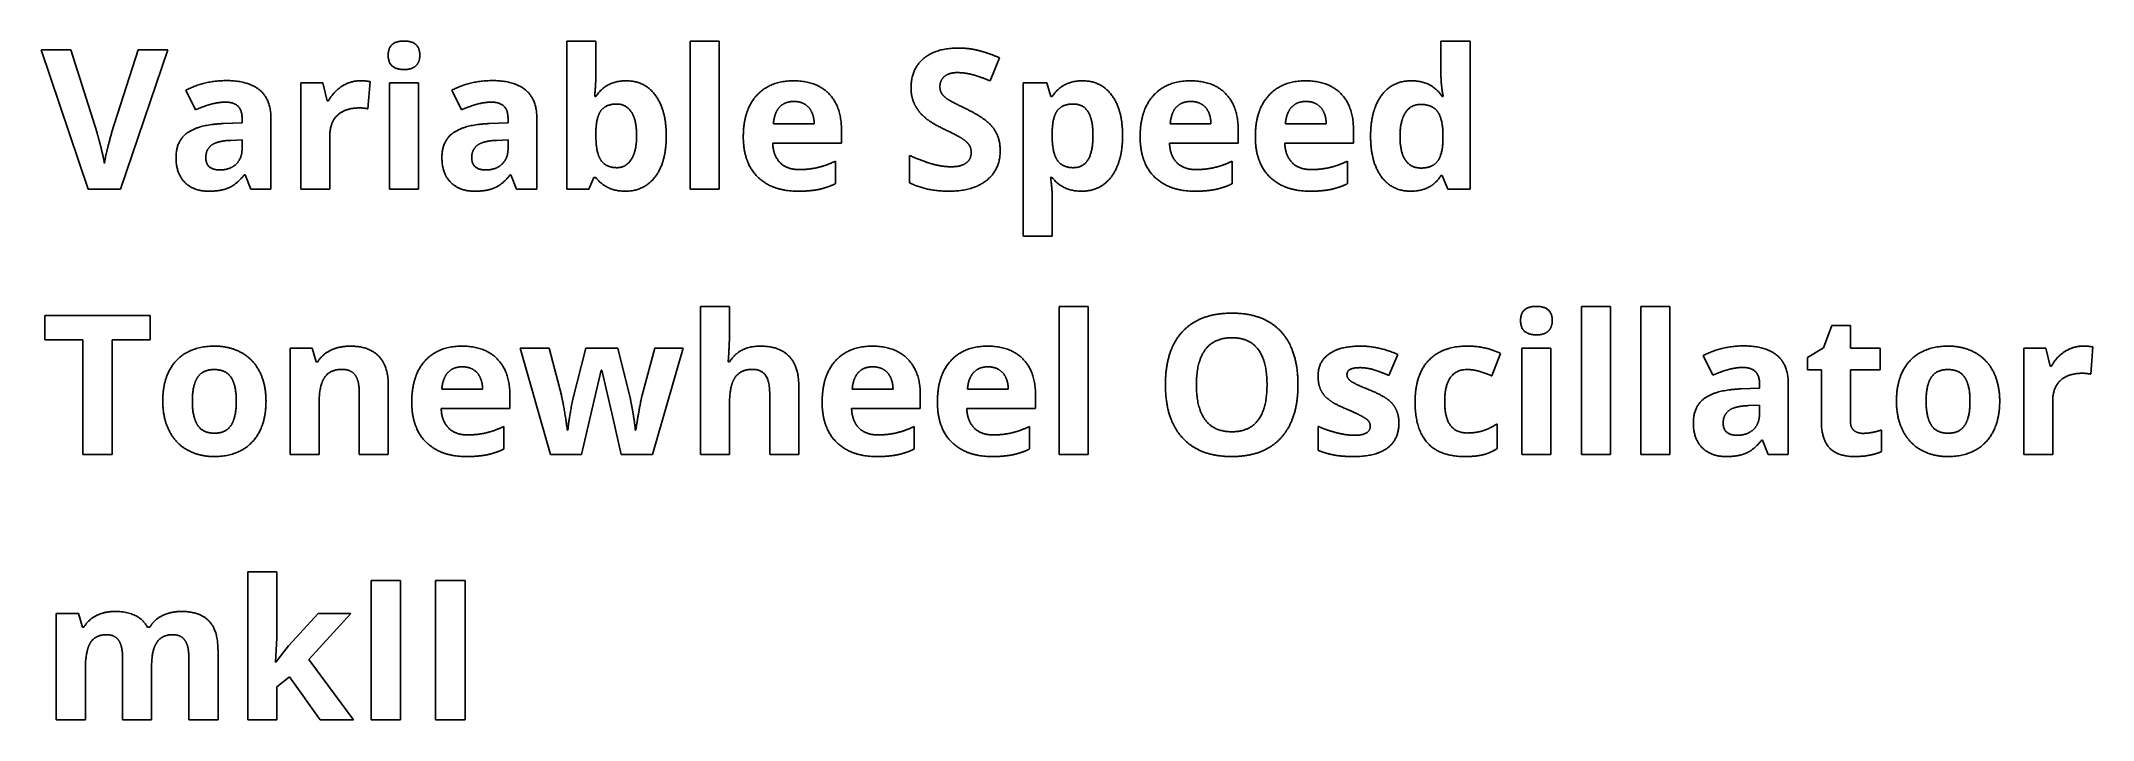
# Model space of a CAD drawing. Extents: x -53 to 47, y -13 to 116.
# Drawn here: x -53 to 20, y 92.1 to 116.2 of the extents above.
import ezdxf

# ---------------------------------------------------------------- set-up
doc = ezdxf.new("R2010")
doc.units = 0
doc.layers.add('MODELSKETCH_VISIBLE', color=7, linetype='CONTINUOUS')

msp = doc.modelspace()

# ---------------------------------------------------------------- linework, layer by layer
at = {"layer": 'MODELSKETCH_VISIBLE'}
for p, q in [((-34.283, 110.948), (-34.283, 116.225)), ((-34.283, 116.225), (-33.248, 116.225)), ((-33.248, 116.225), (-33.248, 114.996)), ((-29.888, 110.948), (-29.888, 116.225)), ((-29.888, 116.225), (-28.854, 116.225)), ((-28.854, 116.225), (-28.854, 110.948)), ((-3.162, 115.01), (-3.162, 116.225)), ((-3.162, 116.225), (-2.124, 116.225)), ((-2.124, 116.225), (-2.124, 110.948)), ((-53, 115.906), (-51.939, 115.906)), ((-51.318, 110.948), (-53, 115.906)), ((-51.939, 115.906), (-51.006, 112.955)), ((-50.487, 112.955), (-49.548, 115.906)), ((-48.487, 115.906), (-50.172, 110.948)), ((-49.548, 115.906), (-48.487, 115.906)), ((-18.878, 115.628), (-19.216, 114.81)), ((-43.75, 114.739), (-42.966, 114.739)), ((-43.75, 110.948), (-43.75, 114.739)), ((-42.966, 114.739), (-42.813, 114.101)), ((-41.285, 114.779), (-41.363, 113.81)), ((-40.597, 114.739), (-39.563, 114.739)), ((-40.597, 110.948), (-40.597, 114.739)), ((-39.563, 114.739), (-39.563, 110.948)), ((-18.037, 114.739), (-17.196, 114.739)), ((-18.037, 109.279), (-18.037, 114.739)), ((-17.196, 114.739), (-17.051, 114.248)), ((-47.501, 113.776), (-47.843, 114.474)), ((-42.813, 114.101), (-42.763, 114.101)), ((-38.034, 113.776), (-38.375, 114.474)), ((-33.289, 114.248), (-33.248, 114.248)), ((-17.051, 114.248), (-17.003, 114.248)), ((-3.117, 114.254), (-3.084, 114.254)), ((-46.5, 113.287), (-45.842, 113.308)), ((-45.842, 113.308), (-45.842, 113.474)), ((-44.815, 113.474), (-44.815, 110.948)), ((-37.033, 113.287), (-36.375, 113.308)), ((-36.375, 113.308), (-36.375, 113.474)), ((-35.348, 113.474), (-35.348, 110.948)), ((-26.928, 113.274), (-25.476, 113.274)), ((-12.801, 113.274), (-11.35, 113.274)), ((-8.699, 113.274), (-7.247, 113.274)), ((-45.842, 112.705), (-46.242, 112.69)), ((-45.842, 112.392), (-45.842, 112.705)), ((-42.716, 112.877), (-42.716, 110.948)), ((-36.375, 112.705), (-36.775, 112.69)), ((-36.375, 112.392), (-36.375, 112.705)), ((-33.248, 112.969), (-33.248, 112.856)), ((-24.507, 112.585), (-26.952, 112.585)), ((-24.507, 113.088), (-24.507, 112.585)), ((-17.003, 112.969), (-17.003, 112.856)), ((-10.381, 112.585), (-12.825, 112.585)), ((-10.381, 113.088), (-10.381, 112.585)), ((-6.278, 112.585), (-8.723, 112.585)), ((-6.278, 113.088), (-6.278, 112.585)), ((-3.09, 112.718), (-3.09, 112.829)), ((-24.721, 111.948), (-24.721, 111.147)), ((-22.085, 111.179), (-22.085, 112.156)), ((-10.594, 111.948), (-10.594, 111.147)), ((-6.492, 111.948), (-6.492, 111.147)), ((-45.738, 111.463), (-45.765, 111.463)), ((-45.537, 110.948), (-45.738, 111.463)), ((-36.27, 111.463), (-36.298, 111.463)), ((-36.07, 110.948), (-36.27, 111.463)), ((-33.319, 111.365), (-33.493, 110.948)), ((-33.248, 111.365), (-33.319, 111.365)), ((-17.003, 111.365), (-17.057, 111.365)), ((-3.117, 111.439), (-3.162, 111.439)), ((-2.918, 110.948), (-3.117, 111.439)), ((-50.172, 110.948), (-51.318, 110.948)), ((-44.815, 110.948), (-45.537, 110.948)), ((-42.716, 110.948), (-43.75, 110.948)), ((-39.563, 110.948), (-40.597, 110.948)), ((-35.348, 110.948), (-36.07, 110.948)), ((-33.493, 110.948), (-34.283, 110.948)), ((-28.854, 110.948), (-29.888, 110.948)), ((-17.003, 110.815), (-17.003, 109.279)), ((-2.124, 110.948), (-2.918, 110.948)), ((-17.003, 109.279), (-18.037, 109.279)), ((-29.526, 101.503), (-29.526, 106.78)), ((-29.526, 106.78), (-28.492, 106.78)), ((-28.492, 106.78), (-28.492, 105.705)), ((-16.757, 101.503), (-16.757, 106.78)), ((-16.757, 106.78), (-15.722, 106.78)), ((-15.722, 106.78), (-15.722, 101.503)), ((1.836, 106.78), (2.87, 106.78)), ((1.836, 101.503), (1.836, 106.78)), ((2.87, 106.78), (2.87, 101.503)), ((3.955, 106.78), (4.989, 106.78)), ((3.955, 101.503), (3.955, 106.78)), ((4.989, 106.78), (4.989, 101.503)), ((-52.861, 106.461), (-49.118, 106.461)), ((-52.861, 105.587), (-52.861, 106.461)), ((-49.118, 106.461), (-49.118, 105.587)), ((10.456, 105.301), (10.754, 106.102)), ((10.754, 106.102), (11.415, 106.102)), ((11.415, 106.102), (11.415, 105.295)), ((-51.515, 105.587), (-52.861, 105.587)), ((-51.515, 101.503), (-51.515, 105.587)), ((-49.118, 105.587), (-50.463, 105.587)), ((-50.463, 105.587), (-50.463, 101.503)), ((-44.136, 105.295), (-43.346, 105.295)), ((-44.136, 101.503), (-44.136, 105.295)), ((-43.346, 105.295), (-43.207, 104.81)), ((-34.866, 101.503), (-35.944, 105.295)), ((-35.944, 105.295), (-34.913, 105.295)), ((-34.913, 105.295), (-34.476, 103.616)), ((-34.069, 103.477), (-33.601, 105.295)), ((-33.601, 105.295), (-32.462, 105.295)), ((-32.462, 105.295), (-32.018, 103.477)), ((-31.604, 103.616), (-31.15, 105.295)), ((-30.135, 105.295), (-31.228, 101.503)), ((-31.15, 105.295), (-30.135, 105.295)), ((-0.283, 105.295), (0.751, 105.295)), ((-0.283, 101.503), (-0.283, 105.295)), ((0.751, 105.295), (0.751, 101.503)), ((9.886, 104.955), (10.456, 105.301)), ((11.415, 105.295), (12.476, 105.295)), ((12.476, 105.295), (12.476, 104.518)), ((17.584, 101.503), (17.584, 105.295)), ((17.584, 105.295), (18.367, 105.295)), ((18.367, 105.295), (18.52, 104.657)), ((20.049, 105.335), (19.971, 104.366)), ((-43.207, 104.81), (-43.15, 104.81)), ((-33.062, 104.505), (-33.754, 101.503)), ((-33.038, 104.505), (-33.062, 104.505)), ((-32.645, 102.829), (-33.038, 104.505)), ((-28.515, 105.115), (-28.539, 104.81)), ((-28.539, 104.81), (-28.485, 104.81)), ((-4.701, 105.067), (-5.013, 104.321)), ((-1.043, 105.108), (-1.349, 104.307)), ((6.518, 104.331), (6.176, 105.03)), ((9.886, 104.518), (9.886, 104.955)), ((10.381, 104.518), (9.886, 104.518)), ((10.381, 102.69), (10.381, 104.518)), ((12.476, 104.518), (11.415, 104.518)), ((11.415, 104.518), (11.415, 102.69)), ((18.52, 104.657), (18.57, 104.657)), ((-40.637, 103.975), (-40.637, 101.503)), ((-38.731, 103.83), (-37.28, 103.83)), ((-26.026, 103.975), (-26.026, 101.503)), ((-24.121, 103.83), (-22.669, 103.83)), ((-20.018, 103.83), (-18.566, 103.83)), ((7.519, 103.843), (8.177, 103.863)), ((8.177, 103.863), (8.177, 104.029)), ((9.204, 104.029), (9.204, 101.503)), ((-43.102, 103.287), (-43.102, 101.503)), ((-41.671, 101.503), (-41.671, 103.718)), ((-36.311, 103.141), (-38.755, 103.141)), ((-36.311, 103.643), (-36.311, 103.141)), ((-34.123, 103.189), (-34.069, 103.477)), ((-28.492, 103.287), (-28.492, 101.503)), ((-27.06, 101.503), (-27.06, 103.718)), ((-21.7, 103.141), (-24.145, 103.141)), ((-21.7, 103.643), (-21.7, 103.141)), ((-17.597, 103.141), (-20.042, 103.141)), ((-17.597, 103.643), (-17.597, 103.141)), ((8.177, 103.26), (7.777, 103.246)), ((8.177, 102.948), (8.177, 103.26)), ((18.618, 103.433), (18.618, 101.503)), ((-36.524, 102.504), (-36.524, 101.703)), ((-34.262, 102.371), (-34.242, 102.371)), ((-32.353, 101.503), (-32.645, 102.829)), ((-31.844, 102.371), (-31.825, 102.371)), ((-21.914, 102.504), (-21.914, 101.703)), ((-17.811, 102.504), (-17.811, 101.703)), ((-7.529, 101.656), (-7.529, 102.51)), ((-1.162, 102.603), (-1.162, 101.717)), ((12.518, 102.378), (12.518, 101.609)), ((8.281, 102.019), (8.254, 102.019)), ((8.482, 101.503), (8.281, 102.019)), ((-50.463, 101.503), (-51.515, 101.503)), ((-43.102, 101.503), (-44.136, 101.503)), ((-40.637, 101.503), (-41.671, 101.503)), ((-33.754, 101.503), (-34.866, 101.503)), ((-31.228, 101.503), (-32.353, 101.503)), ((-28.492, 101.503), (-29.526, 101.503)), ((-26.026, 101.503), (-27.06, 101.503)), ((-15.722, 101.503), (-16.757, 101.503)), ((0.751, 101.503), (-0.283, 101.503)), ((2.87, 101.503), (1.836, 101.503)), ((4.989, 101.503), (3.955, 101.503)), ((9.204, 101.503), (8.482, 101.503)), ((18.618, 101.503), (17.584, 101.503)), ((-45.639, 97.336), (-44.605, 97.336)), ((-45.639, 92.059), (-45.639, 97.336)), ((-44.605, 97.336), (-44.605, 94.982)), ((-41.251, 97.017), (-40.199, 97.017)), ((-41.251, 92.059), (-41.251, 97.017)), ((-40.199, 97.017), (-40.199, 92.059)), ((-38.952, 97.017), (-37.9, 97.017)), ((-38.952, 92.059), (-38.952, 97.017)), ((-37.9, 97.017), (-37.9, 92.059)), ((-52.457, 95.85), (-51.668, 95.85)), ((-52.457, 92.059), (-52.457, 95.85)), ((-51.668, 95.85), (-51.529, 95.365)), ((-44.195, 94.697), (-43.133, 95.85)), ((-41.967, 95.85), (-43.472, 94.205)), ((-43.133, 95.85), (-41.967, 95.85)), ((-51.529, 95.365), (-51.471, 95.365)), ((-49.215, 95.365), (-49.124, 95.365)), ((-44.605, 94.982), (-44.659, 94.121)), ((-50.097, 92.059), (-50.097, 94.274)), ((-47.737, 92.059), (-47.737, 94.274)), ((-46.7, 94.531), (-46.7, 92.059)), ((-44.645, 94.121), (-44.195, 94.697)), ((-51.423, 93.843), (-51.423, 92.059)), ((-49.063, 93.961), (-49.063, 92.059)), ((-44.659, 94.121), (-44.645, 94.121)), ((-44.16, 93.595), (-44.605, 93.24)), ((-43.068, 92.059), (-44.16, 93.595)), ((-43.472, 94.205), (-41.875, 92.059)), ((-44.605, 93.24), (-44.605, 92.059)), ((-51.423, 92.059), (-52.457, 92.059)), ((-49.063, 92.059), (-50.097, 92.059)), ((-46.7, 92.059), (-47.737, 92.059)), ((-44.605, 92.059), (-45.639, 92.059)), ((-41.875, 92.059), (-43.068, 92.059)), ((-40.199, 92.059), (-41.251, 92.059)), ((-37.9, 92.059), (-38.952, 92.059))]:
    msp.add_line(p, q, dxfattribs=at)
for points in [[(-40.641, 115.719), (-40.641, 116.225), (-40.078, 116.225)], [(-40.078, 116.225), (-39.515, 116.225), (-39.515, 115.719)], [(-40.078, 115.21), (-40.641, 115.21), (-40.641, 115.719)], [(-39.515, 115.719), (-39.515, 115.478), (-39.655, 115.344)], [(-22.028, 114.565), (-22.028, 115.224), (-21.582, 115.6)], [(-21.582, 115.6), (-21.136, 115.976), (-20.349, 115.976)], [(-20.349, 115.976), (-19.963, 115.976), (-19.612, 115.885)], [(-19.612, 115.885), (-19.261, 115.794), (-18.878, 115.628)], [(-47.843, 114.474), (-47.188, 114.817), (-46.392, 114.817)], [(-46.392, 114.817), (-45.629, 114.817), (-45.222, 114.485)], [(-42.287, 114.615), (-41.987, 114.81), (-41.634, 114.81)], [(-41.634, 114.81), (-41.423, 114.81), (-41.285, 114.779)], [(-39.655, 115.344), (-39.796, 115.21), (-40.078, 115.21)], [(-38.375, 114.474), (-37.721, 114.817), (-36.925, 114.817)], [(-36.925, 114.817), (-36.162, 114.817), (-35.755, 114.485)], [(-33.248, 114.996), (-33.248, 114.763), (-33.289, 114.248)], [(-33.248, 114.248), (-32.885, 114.81), (-32.173, 114.81)], [(-32.173, 114.81), (-31.502, 114.81), (-31.122, 114.286)], [(-27.523, 114.289), (-27.046, 114.81), (-26.205, 114.81)], [(-26.205, 114.81), (-25.402, 114.81), (-24.955, 114.352)], [(-20.841, 114.963), (-21, 114.824), (-21, 114.6)], [(-20.383, 115.101), (-20.681, 115.101), (-20.841, 114.963)], [(-19.873, 115.037), (-20.132, 115.101), (-20.383, 115.101)], [(-19.216, 114.81), (-19.613, 114.972), (-19.873, 115.037)], [(-17.003, 114.248), (-16.639, 114.81), (-15.928, 114.81)], [(-15.928, 114.81), (-15.256, 114.81), (-14.876, 114.291)], [(-13.396, 114.289), (-12.92, 114.81), (-12.079, 114.81)], [(-12.079, 114.81), (-11.276, 114.81), (-10.828, 114.352)], [(-9.293, 114.289), (-8.817, 114.81), (-7.976, 114.81)], [(-7.976, 114.81), (-7.173, 114.81), (-6.726, 114.352)], [(-5.279, 114.289), (-4.891, 114.81), (-4.21, 114.81)], [(-4.21, 114.81), (-3.494, 114.81), (-3.117, 114.254)], [(-3.084, 114.254), (-3.162, 114.678), (-3.162, 115.01)], [(-46.432, 114.05), (-46.887, 114.05), (-47.501, 113.776)], [(-45.842, 113.474), (-45.842, 114.05), (-46.432, 114.05)], [(-45.222, 114.485), (-44.815, 114.152), (-44.815, 113.474)], [(-42.763, 114.101), (-42.587, 114.42), (-42.287, 114.615)], [(-36.965, 114.05), (-37.419, 114.05), (-38.034, 113.776)], [(-36.375, 113.474), (-36.375, 114.05), (-36.965, 114.05)], [(-35.755, 114.485), (-35.348, 114.152), (-35.348, 113.474)], [(-32.505, 113.983), (-32.889, 113.983), (-33.066, 113.747)], [(-31.987, 113.703), (-32.176, 113.983), (-32.505, 113.983)], [(-31.122, 114.286), (-30.742, 113.763), (-30.742, 112.85)], [(-27.999, 112.816), (-27.999, 113.769), (-27.523, 114.289)], [(-26.199, 114.074), (-26.528, 114.074), (-26.714, 113.866)], [(-25.677, 113.866), (-25.87, 114.074), (-26.199, 114.074)], [(-24.955, 114.352), (-24.507, 113.895), (-24.507, 113.088)], [(-21.892, 113.956), (-22.028, 114.217), (-22.028, 114.565)], [(-21, 114.6), (-21, 114.461), (-20.936, 114.358)], [(-20.936, 114.358), (-20.871, 114.254), (-20.731, 114.157)], [(-20.731, 114.157), (-20.59, 114.061), (-20.065, 113.81)], [(-16.26, 113.983), (-16.644, 113.983), (-16.82, 113.747)], [(-15.722, 113.703), (-15.894, 113.983), (-16.26, 113.983)], [(-14.876, 114.291), (-14.496, 113.772), (-14.496, 112.85)], [(-13.872, 112.816), (-13.872, 113.769), (-13.396, 114.289)], [(-12.072, 114.074), (-12.401, 114.074), (-12.588, 113.866)], [(-11.55, 113.866), (-11.743, 114.074), (-12.072, 114.074)], [(-10.828, 114.352), (-10.381, 113.895), (-10.381, 113.088)], [(-9.77, 112.816), (-9.77, 113.769), (-9.293, 114.289)], [(-7.97, 114.074), (-8.298, 114.074), (-8.485, 113.866)], [(-7.448, 113.866), (-7.641, 114.074), (-7.97, 114.074)], [(-6.726, 114.352), (-6.278, 113.895), (-6.278, 113.088)], [(-5.667, 112.837), (-5.667, 113.769), (-5.279, 114.289)], [(-3.891, 113.969), (-4.237, 113.969), (-4.428, 113.676)], [(-3.278, 113.704), (-3.467, 113.969), (-3.891, 113.969)], [(-47.773, 112.97), (-47.351, 113.257), (-46.5, 113.287)], [(-42.439, 113.589), (-42.716, 113.335), (-42.716, 112.877)], [(-41.668, 113.844), (-42.162, 113.844), (-42.439, 113.589)], [(-41.363, 113.81), (-41.488, 113.844), (-41.668, 113.844)], [(-38.306, 112.97), (-37.884, 113.257), (-37.033, 113.287)], [(-33.066, 113.747), (-33.242, 113.512), (-33.248, 112.969)], [(-31.797, 112.864), (-31.797, 113.423), (-31.987, 113.703)], [(-26.714, 113.866), (-26.901, 113.657), (-26.928, 113.274)], [(-25.476, 113.274), (-25.484, 113.657), (-25.677, 113.866)], [(-21.529, 113.498), (-21.757, 113.694), (-21.892, 113.956)], [(-20.848, 113.088), (-21.302, 113.301), (-21.529, 113.498)], [(-20.065, 113.81), (-19.369, 113.477), (-19.112, 113.143)], [(-16.82, 113.747), (-16.996, 113.512), (-17.003, 112.969)], [(-15.551, 112.864), (-15.551, 113.423), (-15.722, 113.703)], [(-12.588, 113.866), (-12.774, 113.657), (-12.801, 113.274)], [(-11.35, 113.274), (-11.357, 113.657), (-11.55, 113.866)], [(-8.485, 113.866), (-8.672, 113.657), (-8.699, 113.274)], [(-7.247, 113.274), (-7.255, 113.657), (-7.448, 113.866)], [(-4.428, 113.676), (-4.62, 113.383), (-4.62, 112.823)], [(-3.09, 112.829), (-3.09, 113.44), (-3.278, 113.704)], [(-51.006, 112.955), (-50.929, 112.694), (-50.845, 112.346)], [(-50.742, 111.864), (-50.704, 112.175), (-50.487, 112.955)], [(-48.195, 112.081), (-48.195, 112.684), (-47.773, 112.97)], [(-46.914, 112.528), (-47.134, 112.379), (-47.134, 112.074)], [(-46.242, 112.69), (-46.694, 112.677), (-46.914, 112.528)], [(-38.728, 112.081), (-38.728, 112.684), (-38.306, 112.97)], [(-37.447, 112.528), (-37.667, 112.379), (-37.667, 112.074)], [(-36.775, 112.69), (-37.226, 112.677), (-37.447, 112.528)], [(-33.248, 112.856), (-33.248, 112.247), (-33.067, 111.982)], [(-31.985, 112.011), (-31.797, 112.304), (-31.797, 112.864)], [(-30.742, 112.85), (-30.742, 111.911), (-31.134, 111.395)], [(-27.484, 111.385), (-27.999, 111.891), (-27.999, 112.816)], [(-26.952, 112.585), (-26.934, 112.145), (-26.69, 111.897)], [(-20.205, 112.752), (-20.363, 112.856), (-20.848, 113.088)], [(-19.966, 112.533), (-20.048, 112.647), (-20.205, 112.752)], [(-19.885, 112.274), (-19.885, 112.419), (-19.966, 112.533)], [(-19.112, 113.143), (-18.854, 112.81), (-18.854, 112.325)], [(-17.003, 112.856), (-17.003, 112.247), (-16.821, 111.982)], [(-16.247, 111.717), (-15.551, 111.717), (-15.551, 112.864)], [(-14.496, 112.85), (-14.496, 112.243), (-14.675, 111.796)], [(-13.357, 111.385), (-13.872, 111.891), (-13.872, 112.816)], [(-12.825, 112.585), (-12.808, 112.145), (-12.564, 111.897)], [(-9.254, 111.385), (-9.77, 111.891), (-9.77, 112.816)], [(-8.723, 112.585), (-8.705, 112.145), (-8.461, 111.897)], [(-5.286, 111.399), (-5.667, 111.918), (-5.667, 112.837)], [(-4.62, 112.823), (-4.62, 112.264), (-4.427, 111.984)], [(-3.292, 111.935), (-3.107, 112.165), (-3.09, 112.718)], [(-50.845, 112.346), (-50.762, 111.999), (-50.742, 111.864)], [(-47.882, 111.192), (-48.195, 111.504), (-48.195, 112.081)], [(-47.134, 112.074), (-47.134, 111.636), (-46.633, 111.636)], [(-46.633, 111.636), (-46.273, 111.636), (-46.057, 111.843)], [(-46.057, 111.843), (-45.842, 112.05), (-45.842, 112.392)], [(-38.414, 111.192), (-38.728, 111.504), (-38.728, 112.081)], [(-37.667, 112.074), (-37.667, 111.636), (-37.166, 111.636)], [(-37.166, 111.636), (-36.805, 111.636), (-36.59, 111.843)], [(-36.59, 111.843), (-36.375, 112.05), (-36.375, 112.392)], [(-33.067, 111.982), (-32.885, 111.717), (-32.492, 111.717)], [(-32.492, 111.717), (-32.173, 111.717), (-31.985, 112.011)], [(-26.69, 111.897), (-26.446, 111.65), (-26.006, 111.65)], [(-25.358, 111.721), (-25.053, 111.792), (-24.721, 111.948)], [(-22.085, 112.156), (-21.584, 111.931), (-21.236, 111.84)], [(-21.236, 111.84), (-20.888, 111.749), (-20.6, 111.749)], [(-20.6, 111.749), (-20.255, 111.749), (-20.07, 111.88)], [(-20.07, 111.88), (-19.885, 112.012), (-19.885, 112.274)], [(-18.854, 112.325), (-18.854, 111.653), (-19.337, 111.266)], [(-16.821, 111.982), (-16.639, 111.717), (-16.247, 111.717)], [(-14.675, 111.796), (-14.853, 111.348), (-15.182, 111.114)], [(-12.564, 111.897), (-12.32, 111.65), (-11.879, 111.65)], [(-11.231, 111.721), (-10.926, 111.792), (-10.594, 111.948)], [(-8.461, 111.897), (-8.217, 111.65), (-7.776, 111.65)], [(-7.129, 111.721), (-6.824, 111.792), (-6.492, 111.948)], [(-4.427, 111.984), (-4.234, 111.704), (-3.873, 111.704)], [(-3.873, 111.704), (-3.477, 111.704), (-3.292, 111.935)], [(-47.022, 110.879), (-47.568, 110.879), (-47.882, 111.192)], [(-45.765, 111.463), (-46.025, 111.134), (-46.302, 111.007)], [(-37.555, 110.879), (-38.101, 110.879), (-38.414, 111.192)], [(-36.298, 111.463), (-36.558, 111.134), (-36.835, 111.007)], [(-32.2, 110.879), (-32.869, 110.879), (-33.248, 111.365)], [(-31.134, 111.395), (-31.525, 110.879), (-32.2, 110.879)], [(-26.053, 110.879), (-26.968, 110.879), (-27.484, 111.385)], [(-26.006, 111.65), (-25.663, 111.65), (-25.358, 111.721)], [(-24.721, 111.147), (-24.992, 111.012), (-25.3, 110.946)], [(-20.681, 110.879), (-21.475, 110.879), (-22.085, 111.179)], [(-19.337, 111.266), (-19.821, 110.879), (-20.681, 110.879)], [(-17.057, 111.365), (-17.003, 110.89), (-17.003, 110.815)], [(-15.955, 110.879), (-16.623, 110.879), (-17.003, 111.365)], [(-15.182, 111.114), (-15.511, 110.879), (-15.955, 110.879)], [(-11.927, 110.879), (-12.842, 110.879), (-13.357, 111.385)], [(-11.879, 111.65), (-11.536, 111.65), (-11.231, 111.721)], [(-10.594, 111.147), (-10.866, 111.012), (-11.174, 110.946)], [(-7.824, 110.879), (-8.739, 110.879), (-9.254, 111.385)], [(-7.776, 111.65), (-7.434, 111.65), (-7.129, 111.721)], [(-6.492, 111.147), (-6.763, 111.012), (-7.071, 110.946)], [(-4.237, 110.879), (-4.904, 110.879), (-5.286, 111.399)], [(-3.162, 111.439), (-3.514, 110.879), (-4.237, 110.879)], [(-46.302, 111.007), (-46.579, 110.879), (-47.022, 110.879)], [(-36.835, 111.007), (-37.111, 110.879), (-37.555, 110.879)], [(-25.3, 110.946), (-25.609, 110.879), (-26.053, 110.879)], [(-11.174, 110.946), (-11.482, 110.879), (-11.927, 110.879)], [(-7.071, 110.946), (-7.379, 110.879), (-7.824, 110.879)], [(-0.327, 106.274), (-0.327, 106.78), (0.236, 106.78)], [(0.236, 106.78), (0.799, 106.78), (0.799, 106.274)], [(-12.36, 105.887), (-11.748, 106.539), (-10.605, 106.539)], [(-10.605, 106.539), (-9.463, 106.539), (-8.857, 105.881)], [(0.236, 105.766), (-0.327, 105.766), (-0.327, 106.274)], [(0.799, 106.274), (0.799, 106.034), (0.658, 105.9)], [(-48.182, 104.85), (-47.697, 105.365), (-46.818, 105.365)], [(-46.818, 105.365), (-46.273, 105.365), (-45.855, 105.128)], [(-43.15, 104.81), (-42.976, 105.084), (-42.673, 105.225)], [(-42.673, 105.225), (-42.37, 105.365), (-41.983, 105.365)], [(-41.983, 105.365), (-41.321, 105.365), (-40.979, 105.008)], [(-39.326, 104.845), (-38.85, 105.365), (-38.009, 105.365)], [(-38.009, 105.365), (-37.206, 105.365), (-36.758, 104.908)], [(-28.492, 105.705), (-28.492, 105.579), (-28.515, 105.115)], [(-28.485, 104.81), (-28.139, 105.365), (-27.386, 105.365)], [(-27.386, 105.365), (-26.717, 105.365), (-26.372, 105.006)], [(-24.715, 104.845), (-24.239, 105.365), (-23.398, 105.365)], [(-23.398, 105.365), (-22.595, 105.365), (-22.148, 104.908)], [(-20.613, 104.845), (-20.137, 105.365), (-19.296, 105.365)], [(-19.296, 105.365), (-18.493, 105.365), (-18.045, 104.908)], [(-12.972, 103.996), (-12.972, 105.234), (-12.36, 105.887)], [(-11.551, 105.241), (-11.869, 104.819), (-11.869, 103.989)], [(-10.605, 105.664), (-11.232, 105.664), (-11.551, 105.241)], [(-9.354, 103.989), (-9.354, 105.664), (-10.605, 105.664)], [(-8.857, 105.881), (-8.252, 105.223), (-8.252, 103.989)], [(-7.144, 105.089), (-6.753, 105.365), (-6.034, 105.365)], [(-6.034, 105.365), (-5.349, 105.365), (-4.701, 105.067)], [(-3.603, 104.855), (-3.122, 105.365), (-2.223, 105.365)], [(-2.223, 105.365), (-1.566, 105.365), (-1.043, 105.108)], [(0.658, 105.9), (0.518, 105.766), (0.236, 105.766)], [(6.176, 105.03), (6.831, 105.373), (7.627, 105.373)], [(7.627, 105.373), (8.39, 105.373), (8.797, 105.04)], [(13.538, 104.85), (14.023, 105.365), (14.901, 105.365)], [(14.901, 105.365), (15.447, 105.365), (15.864, 105.128)], [(19.047, 105.17), (19.347, 105.365), (19.7, 105.365)], [(19.7, 105.365), (19.91, 105.365), (20.049, 105.335)], [(-48.666, 103.406), (-48.666, 104.334), (-48.182, 104.85)], [(-46.832, 104.532), (-47.246, 104.532), (-47.429, 104.252)], [(-46.232, 104.25), (-46.415, 104.532), (-46.832, 104.532)], [(-45.855, 105.128), (-45.438, 104.891), (-45.215, 104.447)], [(-42.282, 104.538), (-42.716, 104.538), (-42.909, 104.249)], [(-41.817, 104.333), (-41.963, 104.538), (-42.282, 104.538)], [(-40.979, 105.008), (-40.637, 104.65), (-40.637, 103.975)], [(-39.802, 103.372), (-39.802, 104.325), (-39.326, 104.845)], [(-38.002, 104.629), (-38.331, 104.629), (-38.518, 104.421)], [(-37.48, 104.421), (-37.673, 104.629), (-38.002, 104.629)], [(-36.758, 104.908), (-36.311, 104.45), (-36.311, 103.643)], [(-27.671, 104.538), (-28.105, 104.538), (-28.298, 104.243)], [(-27.06, 103.718), (-27.06, 104.538), (-27.671, 104.538)], [(-26.372, 105.006), (-26.026, 104.647), (-26.026, 103.975)], [(-25.192, 103.372), (-25.192, 104.325), (-24.715, 104.845)], [(-23.392, 104.629), (-23.72, 104.629), (-23.907, 104.421)], [(-22.87, 104.421), (-23.063, 104.629), (-23.392, 104.629)], [(-22.148, 104.908), (-21.7, 104.45), (-21.7, 103.643)], [(-21.089, 103.372), (-21.089, 104.325), (-20.613, 104.845)], [(-19.289, 104.629), (-19.618, 104.629), (-19.804, 104.421)], [(-18.767, 104.421), (-18.96, 104.629), (-19.289, 104.629)], [(-18.045, 104.908), (-17.597, 104.45), (-17.597, 103.643)], [(-7.536, 104.307), (-7.536, 104.813), (-7.144, 105.089)], [(-6.051, 104.599), (-6.509, 104.599), (-6.509, 104.352)], [(-5.546, 104.521), (-5.793, 104.599), (-6.051, 104.599)], [(-5.013, 104.321), (-5.298, 104.443), (-5.546, 104.521)], [(-4.084, 103.378), (-4.084, 104.345), (-3.603, 104.855)], [(-2.223, 104.532), (-3.03, 104.532), (-3.03, 103.385)], [(-1.803, 104.469), (-2.013, 104.532), (-2.223, 104.532)], [(-1.349, 104.307), (-1.593, 104.406), (-1.803, 104.469)], [(7.587, 104.606), (7.132, 104.606), (6.518, 104.331)], [(8.177, 104.029), (8.177, 104.606), (7.587, 104.606)], [(8.797, 105.04), (9.204, 104.708), (9.204, 104.029)], [(13.054, 103.406), (13.054, 104.334), (13.538, 104.85)], [(14.887, 104.532), (14.474, 104.532), (14.291, 104.252)], [(15.488, 104.25), (15.305, 104.532), (14.887, 104.532)], [(15.864, 105.128), (16.282, 104.891), (16.505, 104.447)], [(18.57, 104.657), (18.747, 104.976), (19.047, 105.17)], [(-47.429, 104.252), (-47.613, 103.972), (-47.613, 103.406)], [(-46.049, 103.406), (-46.049, 103.969), (-46.232, 104.25)], [(-45.215, 104.447), (-44.991, 104.002), (-44.991, 103.406)], [(-42.909, 104.249), (-43.102, 103.959), (-43.102, 103.287)], [(-41.671, 103.718), (-41.671, 104.128), (-41.817, 104.333)], [(-38.518, 104.421), (-38.704, 104.213), (-38.731, 103.83)], [(-37.28, 103.83), (-37.287, 104.213), (-37.48, 104.421)], [(-28.298, 104.243), (-28.492, 103.948), (-28.492, 103.287)], [(-23.907, 104.421), (-24.094, 104.213), (-24.121, 103.83)], [(-22.669, 103.83), (-22.677, 104.213), (-22.87, 104.421)], [(-19.804, 104.421), (-19.991, 104.213), (-20.018, 103.83)], [(-18.566, 103.83), (-18.574, 104.213), (-18.767, 104.421)], [(-12.361, 102.096), (-12.972, 102.758), (-12.972, 103.996)], [(-11.869, 103.989), (-11.869, 103.158), (-11.554, 102.738)], [(-10.612, 102.317), (-9.354, 102.317), (-9.354, 103.989)], [(-8.252, 103.989), (-8.252, 102.758), (-8.862, 102.096)], [(-7.443, 103.811), (-7.536, 104.013), (-7.536, 104.307)], [(-7.144, 103.453), (-7.35, 103.61), (-7.443, 103.811)], [(-6.509, 104.352), (-6.509, 104.213), (-6.362, 104.111)], [(-6.362, 104.111), (-6.214, 104.009), (-5.715, 103.809)], [(-5.715, 103.809), (-5.271, 103.629), (-5.064, 103.473)], [(6.246, 103.526), (6.668, 103.812), (7.519, 103.843)], [(14.291, 104.252), (14.107, 103.972), (14.107, 103.406)], [(15.671, 103.406), (15.671, 103.969), (15.488, 104.25)], [(16.505, 104.447), (16.729, 104.002), (16.729, 103.406)], [(18.895, 104.145), (18.618, 103.891), (18.618, 103.433)], [(19.666, 104.399), (19.171, 104.399), (18.895, 104.145)], [(19.971, 104.366), (19.845, 104.399), (19.666, 104.399)], [(-48.443, 102.361), (-48.666, 102.809), (-48.666, 103.406)], [(-47.613, 103.406), (-47.613, 102.842), (-47.428, 102.554)], [(-46.23, 102.553), (-46.049, 102.839), (-46.049, 103.406)], [(-44.991, 103.406), (-44.991, 102.48), (-45.479, 101.958)], [(-39.287, 101.941), (-39.802, 102.446), (-39.802, 103.372)], [(-38.755, 103.141), (-38.738, 102.7), (-38.494, 102.453)], [(-34.476, 103.616), (-34.37, 103.165), (-34.262, 102.371)], [(-34.242, 102.371), (-34.228, 102.63), (-34.123, 103.189)], [(-32.018, 103.477), (-32.004, 103.402), (-31.975, 103.256)], [(-31.975, 103.256), (-31.946, 103.11), (-31.919, 102.946)], [(-31.825, 102.371), (-31.793, 102.616), (-31.716, 103.041)], [(-31.716, 103.041), (-31.638, 103.466), (-31.604, 103.616)], [(-24.676, 101.941), (-25.192, 102.446), (-25.192, 103.372)], [(-24.145, 103.141), (-24.127, 102.7), (-23.883, 102.453)], [(-20.574, 101.941), (-21.089, 102.446), (-21.089, 103.372)], [(-20.042, 103.141), (-20.025, 102.7), (-19.781, 102.453)], [(-6.502, 103.114), (-6.939, 103.297), (-7.144, 103.453)], [(-6.014, 102.889), (-6.197, 102.986), (-6.502, 103.114)], [(-5.064, 103.473), (-4.858, 103.318), (-4.759, 103.114)], [(-4.759, 103.114), (-4.66, 102.911), (-4.66, 102.63)], [(-2.314, 101.435), (-4.084, 101.435), (-4.084, 103.378)], [(-3.03, 103.385), (-3.03, 102.273), (-2.223, 102.273)], [(5.824, 102.636), (5.824, 103.24), (6.246, 103.526)], [(7.105, 103.084), (6.885, 102.935), (6.885, 102.63)], [(7.777, 103.246), (7.326, 103.233), (7.105, 103.084)], [(13.277, 102.361), (13.054, 102.809), (13.054, 103.406)], [(14.107, 103.406), (14.107, 102.842), (14.292, 102.554)], [(15.49, 102.553), (15.671, 102.839), (15.671, 103.406)], [(16.729, 103.406), (16.729, 102.48), (16.24, 101.958)], [(-47.802, 101.674), (-48.219, 101.914), (-48.443, 102.361)], [(-47.428, 102.554), (-47.243, 102.266), (-46.826, 102.266)], [(-46.826, 102.266), (-46.411, 102.266), (-46.23, 102.553)], [(-38.494, 102.453), (-38.25, 102.205), (-37.809, 102.205)], [(-37.809, 102.205), (-37.466, 102.205), (-37.161, 102.277)], [(-37.161, 102.277), (-36.856, 102.348), (-36.524, 102.504)], [(-31.919, 102.946), (-31.892, 102.782), (-31.87, 102.624)], [(-31.87, 102.624), (-31.848, 102.467), (-31.844, 102.371)], [(-23.883, 102.453), (-23.639, 102.205), (-23.199, 102.205)], [(-23.199, 102.205), (-22.856, 102.205), (-22.551, 102.277)], [(-22.551, 102.277), (-22.246, 102.348), (-21.914, 102.504)], [(-19.781, 102.453), (-19.536, 102.205), (-19.096, 102.205)], [(-19.096, 102.205), (-18.753, 102.205), (-18.448, 102.277)], [(-18.448, 102.277), (-18.143, 102.348), (-17.811, 102.504)], [(-11.554, 102.738), (-11.239, 102.317), (-10.612, 102.317)], [(-7.529, 102.51), (-7.242, 102.375), (-6.88, 102.283)], [(-6.88, 102.283), (-6.519, 102.191), (-6.244, 102.191)], [(-6.244, 102.191), (-5.681, 102.191), (-5.681, 102.517)], [(-5.756, 102.716), (-5.831, 102.792), (-6.014, 102.889)], [(-5.681, 102.517), (-5.681, 102.639), (-5.756, 102.716)], [(-4.66, 102.63), (-4.66, 102.046), (-5.065, 101.74)], [(-2.223, 102.273), (-1.925, 102.273), (-1.67, 102.352)], [(-1.67, 102.352), (-1.416, 102.432), (-1.162, 102.603)], [(6.137, 101.748), (5.824, 102.06), (5.824, 102.636)], [(6.885, 102.63), (6.885, 102.191), (7.386, 102.191)], [(7.386, 102.191), (7.747, 102.191), (7.962, 102.399)], [(7.962, 102.399), (8.177, 102.606), (8.177, 102.948)], [(10.664, 101.749), (10.381, 102.063), (10.381, 102.69)], [(11.415, 102.69), (11.415, 102.47), (11.539, 102.365)], [(11.539, 102.365), (11.663, 102.26), (11.867, 102.26)], [(11.867, 102.26), (12.138, 102.26), (12.518, 102.378)], [(13.918, 101.674), (13.501, 101.914), (13.277, 102.361)], [(14.292, 102.554), (14.477, 102.266), (14.894, 102.266)], [(14.894, 102.266), (15.308, 102.266), (15.49, 102.553)], [(-46.839, 101.435), (-47.385, 101.435), (-47.802, 101.674)], [(-45.479, 101.958), (-45.968, 101.435), (-46.839, 101.435)], [(-37.857, 101.435), (-38.771, 101.435), (-39.287, 101.941)], [(-36.524, 101.703), (-36.796, 101.567), (-37.104, 101.501)], [(-23.246, 101.435), (-24.161, 101.435), (-24.676, 101.941)], [(-21.914, 101.703), (-22.185, 101.567), (-22.493, 101.501)], [(-19.144, 101.435), (-20.058, 101.435), (-20.574, 101.941)], [(-17.811, 101.703), (-18.082, 101.567), (-18.391, 101.501)], [(-10.612, 101.435), (-11.751, 101.435), (-12.361, 102.096)], [(-8.862, 102.096), (-9.472, 101.435), (-10.612, 101.435)], [(-6.983, 101.491), (-7.275, 101.548), (-7.529, 101.656)], [(-5.065, 101.74), (-5.471, 101.435), (-6.278, 101.435)], [(-1.162, 101.717), (-1.413, 101.558), (-1.669, 101.496)], [(6.997, 101.435), (6.451, 101.435), (6.137, 101.748)], [(7.717, 101.563), (7.441, 101.435), (6.997, 101.435)], [(8.254, 102.019), (7.994, 101.69), (7.717, 101.563)], [(11.568, 101.435), (10.947, 101.435), (10.664, 101.749)], [(12.518, 101.609), (12.131, 101.435), (11.568, 101.435)], [(14.881, 101.435), (14.335, 101.435), (13.918, 101.674)], [(16.24, 101.958), (15.752, 101.435), (14.881, 101.435)], [(-37.104, 101.501), (-37.412, 101.435), (-37.857, 101.435)], [(-22.493, 101.501), (-22.801, 101.435), (-23.246, 101.435)], [(-18.391, 101.501), (-18.699, 101.435), (-19.144, 101.435)], [(-6.278, 101.435), (-6.691, 101.435), (-6.983, 101.491)], [(-1.669, 101.496), (-1.925, 101.435), (-2.314, 101.435)], [(-51.471, 95.365), (-51.318, 95.627), (-51.03, 95.774)], [(-51.03, 95.774), (-50.742, 95.921), (-50.369, 95.921)], [(-50.369, 95.921), (-49.518, 95.921), (-49.215, 95.365)], [(-49.124, 95.365), (-48.971, 95.63), (-48.675, 95.775)], [(-48.675, 95.775), (-48.379, 95.921), (-48.005, 95.921)], [(-48.005, 95.921), (-47.361, 95.921), (-47.03, 95.59)], [(-50.667, 95.094), (-51.064, 95.094), (-51.244, 94.802)], [(-50.235, 94.889), (-50.372, 95.094), (-50.667, 95.094)], [(-48.307, 95.094), (-48.687, 95.094), (-48.875, 94.823)], [(-47.875, 94.889), (-48.012, 95.094), (-48.307, 95.094)], [(-47.03, 95.59), (-46.7, 95.26), (-46.7, 94.531)], [(-51.244, 94.802), (-51.423, 94.51), (-51.423, 93.843)], [(-50.097, 94.274), (-50.097, 94.684), (-50.235, 94.889)], [(-48.875, 94.823), (-49.063, 94.551), (-49.063, 93.961)], [(-47.737, 94.274), (-47.737, 94.684), (-47.875, 94.889)]]:
    msp.add_open_spline(points, degree=2, dxfattribs=at)

doc.saveas('drawing.dxf')
